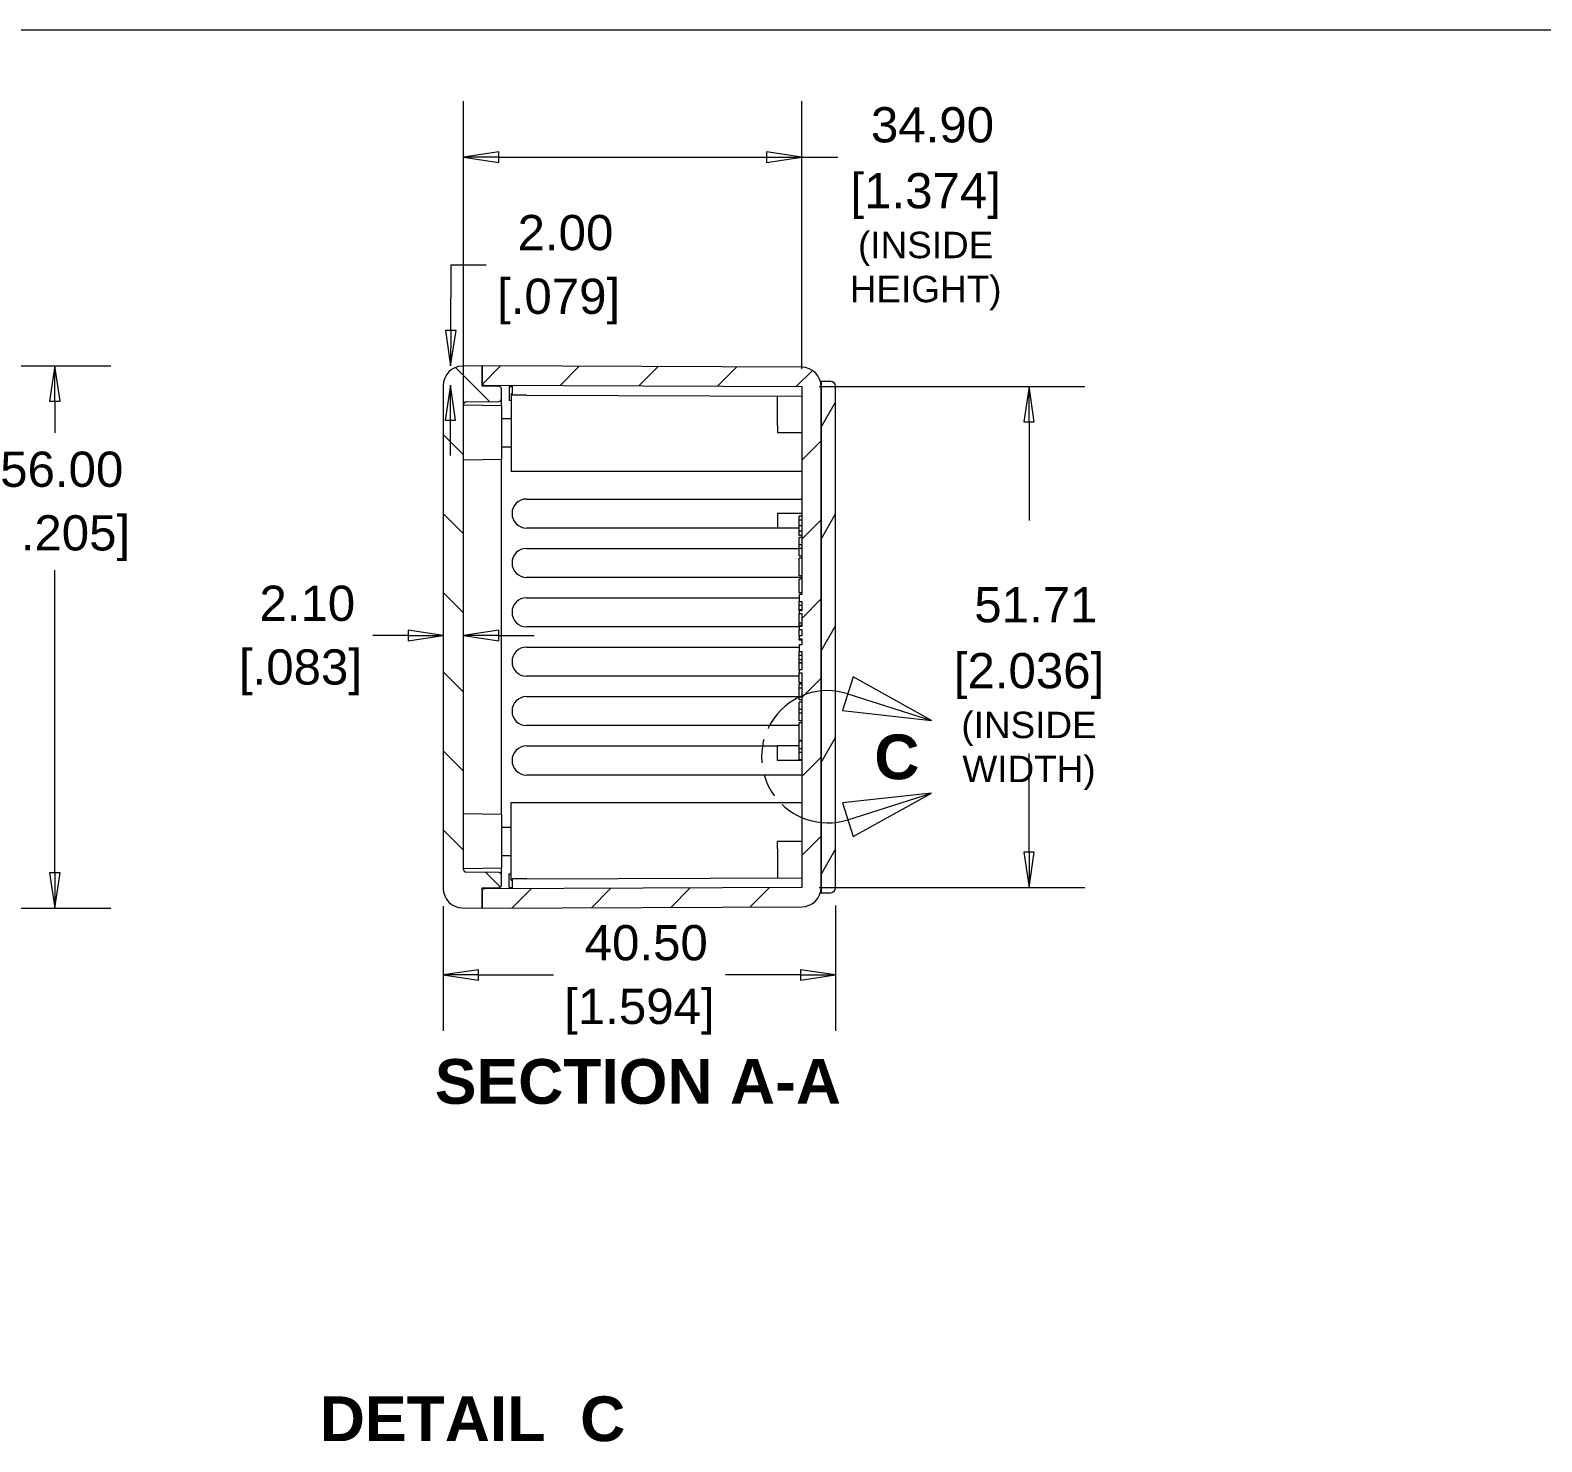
# Model space of a CAD drawing. Header units: millimetres. Extents: x 17 to 490, y 18 to 376.
# Drawn here: x 178.4 to 334.4, y 230.1 to 375.9 of the extents above; entities that cross this region are included whole.
import ezdxf

# ---------------------------------------------------------------- set-up
doc = ezdxf.new("R2010")
doc.units = ezdxf.units.MM
doc.header["$LTSCALE"] = 1.818182
doc.linetypes.add('DOUBLE_DASH_CHAIN', pattern=[1.2403, 0.6614, -0.0827, 0.1654, -0.0827, 0.1654, -0.0827])
for name, color, linetype, lineweight in [('Detail Boundary (ANSI)', 7, 'DOUBLE_DASH_CHAIN', 9), ('Dimension (ANSI)', 7, 'Continuous', 9), ('Hatch (ANSI)', 7, 'Continuous', 9), ('Sketch Geometry (ANSI)', 7, 'Continuous', 9), ('Symbol (ANSI)', 7, 'Continuous', 9), ('Visible (ANSI)', 7, 'Continuous', 9)]:
    doc.layers.add(name, color=color, linetype=linetype, lineweight=lineweight)
doc.styles.add('Label Text (ANSI)', font='arialbd.ttf')
doc.styles.add('Note Text (ANSI)', font='arial.ttf')
doc.styles.add('Text Style20', font='arial.ttf')
doc.dimstyles.new('Default - mm (ANSI)', dxfattribs={"dimscale": 1.818182, "dimtxt": 2, "dimasz": 2, "dimexe": 3.175, "dimexo": 1, "dimgap": 0.8, "dimtad": 0, "dimtih": 1, "dimtoh": 1, "dimrnd": 1e-08, "dimzin": 4, "dimdsep": 46, "dimtxsty": 'Note Text (ANSI)', "dimblk": 'Filled-1', "dimcen": 0.09, "dimdle": 10, "dimclrd": 256, "dimclre": 256, "dimclrt": 256, "dimadec": 1, "dimazin": 0, "dimtfac": 1.524, "dimtofl": 0, "dimtmove": 0, "dimatfit": 3, "dimfxl": 0, "dimtolj": 1, "dimtzin": 0, "dimlwd": -1, "dimlwe": -1, "dimarcsym": 0})

# ---------------------------------------------------------------- blocks, each defined once
blk = doc.blocks.new('Title Blocks HAMMOND')
at = {"layer": 'Sketch Geometry (ANSI)'}
blk.add_line((269.997, 206.727), (9.353, 206.727), dxfattribs=at)
at = {"layer": 'Symbol (ANSI)', "style": 'Text Style20'}
blk.add_attdef('<TITLE>_001', (225.684, 16.317), '', height=5, dxfattribs=at)
blk = doc.blocks.new('Filled-1')
at = {"color": 0}
for p, q in [((0, 0), (-1, 0.15)), ((-1, 0.15), (-1, -0.15)), ((-1, 0), (0, 0)), ((-1, -0.15), (0, 0))]:
    blk.add_line(p, q, dxfattribs=at)
at = {"color": 0, "flags": 128}
blk.add_lwpolyline([(-1, -0.15), (0, 0), (-1, 0.15), (-1, -0.15)], dxfattribs=at)
at = {"color": 0}
blk.add_solid([(-1, -0.15), (0, 0), (-1, 0.15), (-1, -0.15)], dxfattribs=at)
blk = doc.blocks.new('*D13')
at = {"layer": 'Defpoints', "color": 0, "transparency": 16777216}
for p in [(134.77, 341.23), (134.77, 285.23), (180.92, 285.23)]:
    blk.add_point(p, dxfattribs=at)
at = {"layer": 'Dimension (ANSI)', "transparency": 16777216}
for p, q in [((136.59, 341.23), (186.69, 341.23)), ((180.92, 337.59), (180.92, 334.32)), ((180.92, 288.87), (180.92, 320.13)), ((136.59, 285.23), (186.69, 285.23))]:
    blk.add_line(p, q, dxfattribs=at)
at = {"layer": 'Dimension (ANSI)', "transparency": 16777216, "xscale": 3.636363636363636, "yscale": 3.636363636363636, "zscale": 3.636363636363636}
for p, rotation in [((180.92, 341.23), 90), ((180.92, 285.23), 270)]:
    blk.add_blockref('Filled-1', p, dxfattribs=dict(at, rotation=rotation))
at = {"layer": 'Dimension (ANSI)', "transparency": 16777216, "attachment_point": 5, "style": 'Note Text (ANSI)'}
for s, insert, char_height in [('\\A1; 56.00', (180.92, 330.53), 3.636), ('\\A1;[2.205]', (180.92, 323.44), 3.6364)]:
    blk.add_mtext(s, dxfattribs=dict(at, insert=insert, char_height=char_height))
blk = doc.blocks.new('*D15')
at = {"layer": 'Defpoints', "color": 0, "transparency": 16777216}
for p in [(221.01, 287.27), (261.51, 287.33), (261.51, 278.33)]:
    blk.add_point(p, dxfattribs=at)
at = {"layer": 'Dimension (ANSI)', "transparency": 16777216}
for p, q in [((221.01, 285.45), (221.01, 272.55)), ((261.51, 285.51), (261.51, 272.55)), ((224.65, 278.33), (232.38, 278.33)), ((257.87, 278.33), (250.15, 278.33))]:
    blk.add_line(p, q, dxfattribs=at)
at = {"layer": 'Dimension (ANSI)', "transparency": 16777216, "xscale": 3.636363636363636, "yscale": 3.636363636363636, "zscale": 3.636363636363636, "rotation": 180}
blk.add_blockref('Filled-1', (221.01, 278.33), dxfattribs=at)
at = {"layer": 'Dimension (ANSI)', "transparency": 16777216, "xscale": 3.636363636363636, "yscale": 3.636363636363636, "zscale": 3.636363636363636}
blk.add_blockref('Filled-1', (261.51, 278.33), dxfattribs=at)
at = {"layer": 'Dimension (ANSI)', "transparency": 16777216, "attachment_point": 5, "style": 'Note Text (ANSI)'}
for s, insert, char_height in [('\\A1; 40.50', (241.26, 281.64), 3.636), ('\\A1;[1.594]', (241.26, 274.54), 3.6364)]:
    blk.add_mtext(s, dxfattribs=dict(at, insert=insert, char_height=char_height))
blk = doc.blocks.new('*D16')
at = {"layer": 'Defpoints', "color": 0, "transparency": 16777216}
for p in [(258.01, 339.09), (258.01, 287.38), (281.48, 287.38)]:
    blk.add_point(p, dxfattribs=at)
at = {"layer": 'Dimension (ANSI)', "transparency": 16777216}
for p, q in [((259.83, 339.09), (287.25, 339.09)), ((281.48, 335.45), (281.48, 325.27)), ((281.48, 291.01), (281.48, 301.19)), ((259.83, 287.38), (287.25, 287.38))]:
    blk.add_line(p, q, dxfattribs=at)
at = {"layer": 'Dimension (ANSI)', "transparency": 16777216, "xscale": 3.636363636363636, "yscale": 3.636363636363636, "zscale": 3.636363636363636}
for p, rotation in [((281.48, 339.09), 90), ((281.48, 287.38), 270)]:
    blk.add_blockref('Filled-1', p, dxfattribs=dict(at, rotation=rotation))
at = {"layer": 'Dimension (ANSI)', "transparency": 16777216, "attachment_point": 5, "style": 'Note Text (ANSI)'}
for s, insert, char_height in [('\\A1; 51.71', (281.48, 316.54), 3.636), ('\\A1;[2.036]{\\P\\fArial|b0|i0;\\H2.7273;(INSIDE \\PWIDTH)}', (281.48, 304.5), 3.6364)]:
    blk.add_mtext(s, dxfattribs=dict(at, insert=insert, char_height=char_height))
blk = doc.blocks.new('*D17')
at = {"layer": 'Defpoints', "color": 0, "transparency": 16777216}
for p in [(258.01, 362.79), (258.01, 339.09), (223.11, 331.5)]:
    blk.add_point(p, dxfattribs=at)
at = {"layer": 'Dimension (ANSI)', "transparency": 16777216}
for p, q in [((223.11, 333.32), (223.11, 368.56)), ((258.01, 340.91), (258.01, 368.56)), ((226.75, 362.79), (254.37, 362.79)), ((258.01, 362.79), (261.75, 362.79))]:
    blk.add_line(p, q, dxfattribs=at)
at = {"layer": 'Dimension (ANSI)', "transparency": 16777216, "xscale": 3.636363636363636, "yscale": 3.636363636363636, "zscale": 3.636363636363636, "rotation": 180}
blk.add_blockref('Filled-1', (223.11, 362.79), dxfattribs=at)
at = {"layer": 'Dimension (ANSI)', "transparency": 16777216, "xscale": 3.636363636363636, "yscale": 3.636363636363636, "zscale": 3.636363636363636}
blk.add_blockref('Filled-1', (258.01, 362.79), dxfattribs=at)
at = {"layer": 'Dimension (ANSI)', "transparency": 16777216, "attachment_point": 5, "style": 'Note Text (ANSI)'}
for s, insert, char_height in [('\\A1; 34.90', (270.81, 366.1), 3.636), ('\\A1;[1.374]{\\P\\fArial|b0|i0;\\H2.7273;(INSIDE\\PHEIGHT)}', (270.81, 354.06), 3.6364)]:
    blk.add_mtext(s, dxfattribs=dict(at, insert=insert, char_height=char_height))
blk = doc.blocks.new('2dDetail0')
at = {"layer": 'Detail Boundary (ANSI)', "linetype": 'Continuous'}
for p, q in [((144.82, 170.008), (144.215, 168.102)), ((149.283, 167.543), (144.82, 170.008)), ((144.517, 169.055), (149.283, 167.543)), ((144.215, 168.102), (149.283, 167.543)), ((149.283, 163.41), (144.215, 162.851)), ((144.517, 161.898), (149.283, 163.41)), ((144.82, 160.945), (149.283, 163.41)), ((144.215, 162.851), (144.82, 160.945))]:
    blk.add_line(p, q, dxfattribs=at)
at = {"layer": 'Detail Boundary (ANSI)', "linetype": 'Continuous', "flags": 128}
for points in [[(144.215, 168.102), (149.283, 167.543), (144.82, 170.008), (144.215, 168.102)], [(144.82, 160.945), (149.283, 163.41), (144.215, 162.851), (144.82, 160.945)]]:
    blk.add_lwpolyline(points, dxfattribs=at)
at = {"layer": 'Detail Boundary (ANSI)', "ltscale": 4.475547}
blk.add_arc((143.382, 165.476), 3.754, 72.40041, 287.59959, dxfattribs=at)
at = {"layer": 'Detail Boundary (ANSI)'}
for points in [[(144.215, 168.102), (149.283, 167.543), (144.82, 170.008), (144.215, 168.102)], [(144.82, 160.945), (149.283, 163.41), (144.215, 162.851), (144.82, 160.945)]]:
    blk.add_solid(points, dxfattribs=at)
at = {"layer": 'Detail Boundary (ANSI)', "insert": (146.031, 164.164), "char_height": 2.54, "attachment_point": 7, "style": 'Label Text (ANSI)'}
blk.add_mtext('C', dxfattribs=at)
blk = doc.blocks.new('*D35')
at = {"layer": 'Defpoints', "color": 0, "transparency": 16777216}
for p in [(221.01, 333.52), (221.01, 313.38), (223.11, 289.21)]:
    blk.add_point(p, dxfattribs=at)
at = {"layer": 'Dimension (ANSI)', "transparency": 16777216}
for p, q in [((217.37, 313.38), (213.74, 313.38)), ((226.75, 313.38), (230.38, 313.38))]:
    blk.add_line(p, q, dxfattribs=at)
at = {"layer": 'Dimension (ANSI)', "transparency": 16777216, "xscale": 3.636363636363636, "yscale": 3.636363636363636, "zscale": 3.636363636363636}
blk.add_blockref('Filled-1', (221.01, 313.38), dxfattribs=at)
at = {"layer": 'Dimension (ANSI)', "transparency": 16777216, "xscale": 3.636363636363636, "yscale": 3.636363636363636, "zscale": 3.636363636363636, "rotation": 180}
blk.add_blockref('Filled-1', (223.11, 313.38), dxfattribs=at)
at = {"layer": 'Dimension (ANSI)', "transparency": 16777216, "char_height": 3.636, "attachment_point": 5, "style": 'Note Text (ANSI)'}
for s, insert in [('\\A1; 2.10', (206.27, 316.69)), ('\\A1;[.083]', (206.27, 309.59))]:
    blk.add_mtext(s, dxfattribs=dict(at, insert=insert))
blk = doc.blocks.new('*D36')
at = {"layer": 'Defpoints', "color": 0, "transparency": 16777216}
for p in [(221.77, 341.25), (238.67, 341.17), (225.26, 339.23)]:
    blk.add_point(p, dxfattribs=at)
at = {"layer": 'Dimension (ANSI)', "transparency": 16777216}
for p, q in [((221.78, 344.88), (221.81, 351.66)), ((221.81, 351.66), (225.45, 351.66)), ((221.74, 335.61), (221.73, 331.97))]:
    blk.add_line(p, q, dxfattribs=at)
at = {"layer": 'Dimension (ANSI)', "transparency": 16777216, "xscale": 3.636363636363636, "yscale": 3.636363636363636, "zscale": 3.636363636363636}
for p, rotation in [((221.77, 341.25), 269.7499999999999), ((221.76, 339.25), 89.74999999999996)]:
    blk.add_blockref('Filled-1', p, dxfattribs=dict(at, rotation=rotation))
at = {"layer": 'Dimension (ANSI)', "transparency": 16777216, "char_height": 3.636, "attachment_point": 5, "style": 'Note Text (ANSI)'}
for s, insert in [('\\A1; 2.00', (232.92, 354.97)), ('\\A1;[.079]', (232.92, 347.87))]:
    blk.add_mtext(s, dxfattribs=dict(at, insert=insert))

msp = doc.modelspace()

# ---------------------------------------------------------------- hatches: boundary and pattern name
at = {"layer": 'Hatch (ANSI)'}
h = msp.add_hatch(dxfattribs=at)
h.set_pattern_fill('ANSI31', color=256, scale=46.181818, angle=90.00021, style=0)
h.set_pattern_definition([(135.0002, (0, 0), (-4.08192, -4.08195), [])])
edge = h.paths.add_edge_path()
edge.add_ellipse((223.011, 287.266), major_axis=(-2, 0), ratio=1, start_angle=0, end_angle=89)
edge.add_line((222.976, 285.267), (225.011, 285.231))
edge.add_line((225.011, 285.231), (225.011, 286.982))
edge.add_line((225.011, 286.982), (225.011, 287.331))
edge.add_line((225.011, 287.331), (226.765, 287.362))
edge.add_ellipse((226.761, 287.612), major_axis=(0.004, -0.25), ratio=1, start_angle=0, end_angle=89)
edge.add_line((227.011, 287.612), (227.011, 288.65))
edge.add_ellipse((226.761, 288.65), major_axis=(0.25, 0), ratio=1, start_angle=0, end_angle=89)
edge.add_line((226.765, 288.9), (223.357, 288.96))
edge.add_ellipse((223.361, 289.21), major_axis=(-0.004, -0.25), ratio=1, start_angle=271, end_angle=360, ccw=False)
edge.add_line((223.111, 289.21), (223.111, 337.252))
edge.add_ellipse((223.361, 337.252), major_axis=(-0.25, 0), ratio=1, start_angle=271, end_angle=360, ccw=False)
edge.add_line((223.357, 337.502), (226.765, 337.562))
edge.add_ellipse((226.761, 337.812), major_axis=(0.004, -0.25), ratio=1, start_angle=0, end_angle=89)
edge.add_line((227.011, 337.812), (227.011, 338.85))
edge.add_ellipse((226.761, 338.85), major_axis=(0.25, 0), ratio=1, start_angle=0, end_angle=89)
edge.add_line((226.765, 339.1), (225.011, 339.131))
edge.add_line((225.011, 339.131), (225.011, 339.48))
edge.add_line((225.011, 339.48), (225.011, 341.231))
edge.add_line((225.011, 341.231), (222.976, 341.196))
edge.add_ellipse((223.011, 339.196), major_axis=(-0.035, 2), ratio=1, start_angle=0, end_angle=89)
edge.add_line((221.011, 339.196), (221.011, 287.266))
h = msp.add_hatch(dxfattribs=at)
h.set_pattern_fill('ANSI31', color=256, scale=46.181818, style=0)
h.set_pattern_definition([(45, (0, 0), (-4.081935, 4.081935), [])])
edge = h.paths.add_edge_path()
edge.add_ellipse((258.011, 339.087), major_axis=(2, 0), ratio=1, start_angle=0, end_angle=89.75)
edge.add_line((258.02, 341.087), (225.011, 341.231))
edge.add_line((225.011, 341.231), (225.011, 339.48))
edge.add_ellipse((225.261, 339.48), major_axis=(-0.25, 0), ratio=1, start_angle=0, end_angle=89.75)
edge.add_line((225.26, 339.23), (258.011, 339.087))
edge.add_line((258.011, 339.087), (258.011, 317.615))
edge.add_line((258.011, 317.615), (257.761, 317.615))
edge.add_line((257.761, 317.615), (257.761, 316.901))
edge.add_line((257.761, 316.901), (258.011, 316.901))
edge.add_line((258.011, 316.901), (258.011, 315.95))
edge.add_line((258.011, 315.95), (257.761, 315.95))
edge.add_line((257.761, 315.95), (257.761, 315.654))
edge.add_line((257.761, 315.654), (258.011, 315.654))
edge.add_line((258.011, 315.654), (258.011, 314.327))
edge.add_line((258.011, 314.327), (257.761, 314.327))
edge.add_line((257.761, 314.327), (257.761, 314.004))
edge.add_line((257.761, 314.004), (258.011, 314.004))
edge.add_line((258.011, 314.004), (258.011, 313.359))
edge.add_line((258.011, 313.359), (257.761, 313.359))
edge.add_line((257.761, 313.359), (257.761, 313.027))
edge.add_line((257.761, 313.027), (258.011, 313.027))
edge.add_line((258.011, 313.027), (258.011, 312.437))
edge.add_line((258.011, 312.437), (257.761, 312.437))
edge.add_line((257.761, 312.437), (257.761, 311.723))
edge.add_line((257.761, 311.723), (258.011, 311.723))
edge.add_line((258.011, 311.723), (258.011, 309.839))
edge.add_line((258.011, 309.839), (257.761, 309.839))
edge.add_line((257.761, 309.839), (257.761, 309.533))
edge.add_line((257.761, 309.533), (258.011, 309.533))
edge.add_line((258.011, 309.533), (258.011, 287.375))
edge.add_line((258.011, 287.375), (225.26, 287.232))
edge.add_ellipse((225.261, 286.982), major_axis=(-0.001, 0.25), ratio=1, start_angle=0, end_angle=89.75)
edge.add_line((225.011, 286.982), (225.011, 285.231))
edge.add_line((225.011, 285.231), (258.02, 285.375))
edge.add_ellipse((258.011, 287.375), major_axis=(0.009, -2), ratio=1, start_angle=0, end_angle=89.75)
edge.add_line((260.011, 287.375), (260.011, 339.087))
h = msp.add_hatch(dxfattribs=at)
h.set_pattern_fill('ANSI31', color=256, scale=46.181818, angle=14.99998, style=0)
h.set_pattern_definition([(60, (0, 0), (-4.99933, 2.886366), [])])
edge = h.paths.add_edge_path()
edge.add_ellipse((261.011, 339.131), major_axis=(0.5, 0), ratio=1, start_angle=0, end_angle=90)
edge.add_line((261.011, 339.631), (260.011, 339.631))
edge.add_line((260.011, 339.631), (260.011, 339.087))
edge.add_line((260.011, 339.087), (260.011, 287.375))
edge.add_line((260.011, 287.375), (260.011, 286.831))
edge.add_line((260.011, 286.831), (261.011, 286.831))
edge.add_ellipse((261.011, 287.331), major_axis=(0, -0.5), ratio=1, start_angle=0, end_angle=90)
edge.add_line((261.511, 287.331), (261.511, 339.131))

# ---------------------------------------------------------------- linework, layer by layer
at = {"layer": 'Visible (ANSI)'}
for p, q in [((225.011, 341.231), (222.976, 341.196)), ((258.02, 341.087), (225.011, 341.231)), ((225.011, 341.231), (225.011, 339.48)), ((225.011, 339.131), (225.011, 341.231)), ((221.011, 339.196), (221.011, 287.266)), ((226.765, 339.1), (225.011, 339.131)), ((225.26, 339.23), (258.011, 339.087)), ((227.011, 337.812), (227.011, 338.85)), ((227.811, 339.087), (228.11, 339.087)), ((227.811, 339.087), (227.811, 337.673)), ((228.111, 339.217), (228.107, 338.218)), ((258.011, 339.087), (258.011, 317.615)), ((260.011, 339.631), (259.936, 339.631)), ((261.011, 339.631), (260.011, 339.631)), ((260.011, 339.631), (260.011, 286.831)), ((260.011, 287.375), (260.011, 339.087)), ((261.511, 287.331), (261.511, 339.131)), ((223.111, 289.21), (223.111, 337.252)), ((227.011, 337.096), (223.111, 337.164)), ((223.357, 337.502), (226.765, 337.562)), ((227.011, 337.096), (227.011, 337.812)), ((227.011, 337.096), (227.011, 331.566)), ((227.811, 337.673), (228.011, 337.673)), ((228.011, 338.331), (228.011, 330.331)), ((228.107, 338.331), (228.011, 338.331)), ((229.607, 338.211), (228.107, 338.218)), ((229.607, 338.211), (258.011, 338.087)), ((255.511, 335.087), (255.511, 338.098)), ((227.011, 335.804), (228.011, 335.804)), ((255.511, 335.087), (255.511, 334.337)), ((255.511, 334.337), (258.011, 334.337)), ((227.011, 332.858), (228.011, 332.858)), ((227.011, 331.566), (223.111, 331.498)), ((227.011, 294.896), (227.011, 331.566)), ((258.011, 330.331), (228.011, 330.331)), ((229.607, 327.481), (258.011, 327.481)), ((258.011, 325.981), (255.511, 325.981)), ((255.511, 325.981), (255.511, 324.481)), ((257.761, 325.281), (257.761, 325.698)), ((258.011, 325.698), (257.761, 325.698)), ((257.761, 324.707), (257.761, 325.281)), ((258.011, 325.281), (257.761, 325.281)), ((257.761, 324.151), (257.761, 324.707)), ((258.011, 324.707), (257.761, 324.707)), ((255.511, 324.481), (229.607, 324.481)), ((257.761, 324.481), (255.511, 324.481)), ((257.761, 323.726), (257.761, 324.151)), ((258.011, 324.151), (257.761, 324.151)), ((258.011, 323.726), (257.761, 323.726)), ((257.761, 322.733), (257.761, 323.508)), ((258.011, 323.508), (257.761, 323.508)), ((229.607, 322.381), (257.761, 322.381)), ((257.761, 322.356), (257.761, 322.733)), ((258.011, 322.733), (257.761, 322.733)), ((257.761, 321.581), (257.761, 322.356)), ((258.011, 322.356), (257.761, 322.356)), ((258.011, 321.581), (257.761, 321.581)), ((257.761, 320.839), (257.761, 321.363)), ((258.011, 321.363), (257.761, 321.363)), ((257.761, 320.015), (257.761, 320.839)), ((257.761, 319.55), (257.761, 320.015)), ((258.011, 319.381), (229.607, 319.381)), ((258.011, 319.55), (257.761, 319.55)), ((257.761, 317.779), (257.761, 319.218)), ((258.011, 319.218), (257.761, 319.218)), ((229.607, 317.281), (257.761, 317.281)), ((258.011, 317.779), (257.761, 317.779)), ((258.011, 317.615), (257.761, 317.615)), ((257.761, 317.615), (257.761, 316.901)), ((257.761, 316.901), (258.011, 316.901)), ((257.761, 316.493), (257.761, 316.901)), ((258.011, 316.901), (258.011, 315.95)), ((258.011, 316.493), (257.761, 316.493)), ((257.761, 316.045), (257.761, 316.493)), ((257.761, 316.023), (257.761, 316.045)), ((258.011, 316.045), (257.761, 316.045)), ((257.761, 315.95), (257.761, 316.023)), ((258.011, 316.023), (257.761, 316.023)), ((258.011, 315.95), (257.761, 315.95)), ((257.761, 315.95), (257.761, 315.654)), ((257.761, 315.654), (258.011, 315.654)), ((257.761, 315.445), (257.761, 315.654)), ((257.761, 314.912), (257.761, 315.445)), ((258.011, 315.654), (258.011, 314.327)), ((257.761, 314.281), (229.607, 314.281)), ((257.761, 314.676), (257.761, 314.912)), ((258.011, 314.676), (257.761, 314.676)), ((257.761, 314.407), (257.761, 314.676)), ((258.011, 314.407), (257.761, 314.407)), ((257.761, 314.327), (257.761, 314.407)), ((258.011, 314.327), (257.761, 314.327)), ((257.761, 314.327), (257.761, 314.004)), ((257.761, 314.004), (258.011, 314.004)), ((257.761, 313.937), (257.761, 314.004)), ((257.761, 313.645), (257.761, 313.937)), ((257.761, 313.359), (257.761, 313.645)), ((258.011, 314.004), (258.011, 313.359)), ((229.607, 312.181), (257.761, 312.181)), ((258.011, 313.359), (257.761, 313.359)), ((257.761, 313.359), (257.761, 313.027)), ((257.761, 313.027), (258.011, 313.027)), ((257.761, 312.916), (257.761, 313.027)), ((258.011, 312.916), (257.761, 312.916)), ((258.011, 312.437), (257.761, 312.437)), ((257.761, 312.437), (257.761, 311.723)), ((258.011, 313.027), (258.011, 312.437)), ((257.761, 311.723), (258.011, 311.723)), ((257.761, 311.315), (257.761, 311.723)), ((258.011, 311.315), (257.761, 311.315)), ((257.761, 311.272), (257.761, 311.315)), ((257.761, 310.868), (257.761, 311.272)), ((257.761, 310.562), (257.761, 310.868)), ((258.011, 310.868), (257.761, 310.868)), ((258.011, 310.562), (257.761, 310.562)), ((257.761, 309.839), (257.761, 310.525)), ((258.011, 310.525), (257.761, 310.525)), ((258.011, 311.723), (258.011, 309.839)), ((257.761, 309.181), (229.607, 309.181)), ((258.011, 309.839), (257.761, 309.839)), ((257.761, 309.839), (257.761, 309.533)), ((257.761, 309.533), (258.011, 309.533)), ((257.761, 308.506), (257.761, 309.533)), ((258.011, 309.533), (258.011, 287.375)), ((258.011, 308.506), (257.761, 308.506)), ((257.761, 307.945), (257.761, 308.379)), ((258.011, 308.379), (257.761, 308.379)), ((257.761, 307.019), (257.761, 307.945)), ((258.011, 307.945), (257.761, 307.945)), ((229.607, 307.081), (257.761, 307.081)), ((257.761, 306.734), (257.761, 307.019)), ((258.011, 307.019), (257.761, 307.019)), ((258.011, 306.734), (257.761, 306.734)), ((257.761, 305.74), (257.761, 306.516)), ((258.011, 306.516), (257.761, 306.516)), ((257.761, 305.364), (257.761, 305.74)), ((258.011, 305.74), (257.761, 305.74)), ((257.761, 304.588), (257.761, 305.364)), ((258.011, 305.364), (257.761, 305.364)), ((258.011, 304.588), (257.761, 304.588)), ((257.761, 303.847), (257.761, 304.37)), ((258.011, 304.37), (257.761, 304.37)), ((257.761, 304.081), (229.607, 304.081)), ((257.761, 303.023), (257.761, 303.847)), ((257.761, 302.557), (257.761, 303.023)), ((229.607, 301.981), (255.511, 301.981)), ((257.761, 301.981), (255.511, 301.981)), ((255.511, 300.481), (255.511, 301.981)), ((258.011, 302.557), (257.761, 302.557)), ((257.761, 301.697), (257.761, 302.473)), ((258.011, 302.473), (257.761, 302.473)), ((257.761, 301.321), (257.761, 301.697)), ((258.011, 301.697), (257.761, 301.697)), ((257.761, 300.546), (257.761, 301.321)), ((258.011, 301.321), (257.761, 301.321)), ((258.011, 300.481), (255.511, 300.481)), ((258.011, 300.546), (257.761, 300.546)), ((258.011, 298.981), (229.607, 298.981)), ((227.011, 294.896), (223.111, 294.964)), ((228.011, 288.131), (228.011, 296.131)), ((228.011, 296.131), (258.011, 296.131)), ((227.011, 294.896), (227.011, 289.366)), ((227.011, 293.604), (228.011, 293.604)), ((255.511, 291.375), (255.511, 292.125)), ((258.011, 292.125), (255.511, 292.125)), ((227.011, 290.658), (228.011, 290.658)), ((255.511, 291.375), (255.511, 288.364)), ((227.011, 289.366), (223.111, 289.298)), ((226.765, 288.9), (223.357, 288.96)), ((227.011, 288.65), (227.011, 289.366)), ((227.811, 288.789), (228.011, 288.789)), ((227.811, 287.375), (227.811, 288.789)), ((225.011, 287.331), (226.765, 287.362)), ((225.011, 285.231), (225.011, 287.331)), ((258.011, 287.375), (225.26, 287.232)), ((227.011, 287.612), (227.011, 288.65)), ((227.811, 287.375), (228.11, 287.375)), ((228.011, 288.131), (228.107, 288.131)), ((229.607, 288.251), (228.107, 288.245)), ((228.107, 288.245), (228.111, 287.245)), ((229.607, 288.251), (258.011, 288.375)), ((225.011, 286.982), (225.011, 285.231)), ((259.936, 286.831), (260.011, 286.831)), ((260.011, 286.831), (261.011, 286.831)), ((222.976, 285.267), (225.011, 285.231)), ((225.011, 285.231), (258.02, 285.375))]:
    msp.add_line(p, q, dxfattribs=at)
for centre, radius, start, end in [((223.011, 339.196), 2, 91, 180), ((258.011, 339.087), 2, 0, 89.75), ((225.261, 339.48), 0.25, 180, 269.75), ((226.761, 338.85), 0.25, 0, 89), ((261.011, 339.131), 0.5, 0, 90), ((223.361, 337.252), 0.25, 91, 180), ((226.761, 337.812), 0.25, 271, 0), ((223.361, 289.21), 0.25, 180, 269), ((226.761, 288.65), 0.25, 0, 89), ((223.011, 287.266), 2, 180, 269), ((225.261, 286.982), 0.25, 90.25, 180), ((226.761, 287.612), 0.25, 271, 0), ((258.011, 287.375), 2, 270.25, 0), ((261.011, 287.331), 0.5, 270, 0)]:
    msp.add_arc(centre, radius, start, end, dxfattribs=at)
for centre in [(229.607, 325.981), (229.607, 320.881), (229.607, 315.781), (229.607, 310.681), (229.607, 305.581), (229.607, 300.481)]:
    msp.add_ellipse(centre, major_axis=(0, -1.5), ratio=0.9999905, start_param=3.1415927, end_param=6.2831853, dxfattribs=at)

# ---------------------------------------------------------------- block references
at = {"xscale": 1.818181818181818, "yscale": 1.818181818181818, "zscale": 1.818181818181818}
msp.add_blockref('Title Blocks HAMMOND', (-0.452, 0.023), dxfattribs=at)
at = {"layer": 'Detail Boundary (ANSI)', "xscale": 1.818181818181818, "yscale": 1.818181818181818, "zscale": 1.818181818181818}
msp.add_blockref('2dDetail0', (0, 0), dxfattribs=at)

# ---------------------------------------------------------------- texts
at = {"layer": 'Symbol (ANSI)', "attachment_point": 7, "style": 'Label Text (ANSI)'}
for s, insert, char_height in [('SECTION A-A', (220.139, 264.963), 4.61818), ('DETAIL  C', (208.267, 230.129), 4.6182)]:
    msp.add_mtext(s, dxfattribs=dict(at, insert=insert, char_height=char_height))

# ---------------------------------------------------------------- dimensions: what is measured, and where the dimension line sits
at = {"layer": 'Dimension (ANSI)'}
for base, p1, p2, angle, text, override, picture, middle in [((258.011, 362.792), (223.111, 331.498), (258.011, 339.087), 180, ' <>\\X[1.374]{\\P\\fArial|b0|i0;\\H2.7273;(INSIDE\\PHEIGHT)}', {"dimgap": 0.8, "dimtih": 0, "dimtoh": 0, "dimdec": 2, "dimpost": '\\X', "dimtol": 0, "dimlim": 0, "dimtp": 0, "dimtm": 0, "dimtdec": 2, "dimatfit": 2}, '*D17', (270.811, 362.792)), ((221.767, 341.245), (225.26, 339.23), (238.667, 341.171), 269.75, ' <>\\X[.079]', {"dimgap": 0.8, "dimdec": 2, "dimpost": '\\X', "dimse1": 1, "dimse2": 1, "dimtol": 0, "dimlim": 0, "dimtp": 0, "dimtm": 0, "dimtdec": 2, "dimatfit": 1}, '*D36', (232.921, 351.657)), ((180.919, 285.231), (134.769, 341.231), (134.769, 285.231), 90, ' <>\\X[2.205]', {"dimgap": 0.8, "dimdec": 2, "dimpost": '\\X', "dimtol": 0, "dimlim": 0, "dimtp": 0, "dimtm": 0, "dimtdec": 2, "dimatfit": 1}, '*D13', (180.919, 327.222)), ((281.475, 287.375), (258.011, 339.087), (258.011, 287.375), 90, ' <>\\X[2.036]{\\P\\fArial|b0|i0;\\H2.7273;(INSIDE \\PWIDTH)}', {"dimgap": 0.8, "dimdec": 2, "dimpost": '\\X', "dimtol": 0, "dimlim": 0, "dimtp": 0, "dimtm": 0, "dimtdec": 2, "dimatfit": 1}, '*D16', (281.475, 313.231)), ((221.011, 313.379), (223.111, 289.21), (221.011, 333.516), 180, ' <>\\X[.083]', {"dimgap": 0.8, "dimtih": 0, "dimtoh": 0, "dimdec": 2, "dimpost": '\\X', "dimse1": 1, "dimse2": 1, "dimtol": 0, "dimlim": 0, "dimtp": 0, "dimtm": 0, "dimtdec": 2, "dimatfit": 1}, '*D35', (206.266, 313.379)), ((261.511, 278.325), (221.011, 287.266), (261.511, 287.331), 180, ' <>\\X[1.594]', {"dimgap": 0.8, "dimtih": 0, "dimtoh": 0, "dimdec": 2, "dimpost": '\\X', "dimtol": 0, "dimlim": 0, "dimtp": 0, "dimtm": 0, "dimtdec": 2, "dimatfit": 1}, '*D15', (241.261, 278.325))]:
    dim = msp.add_linear_dim(base=base, p1=p1, p2=p2, angle=angle, text=text, dimstyle='Default - mm (ANSI)', override=override, dxfattribs=at)
    dim.commit()
    dim.dimension.update_dxf_attribs({"geometry": picture, "text_midpoint": middle, "dimtype": 160})

doc.saveas('drawing.dxf')
